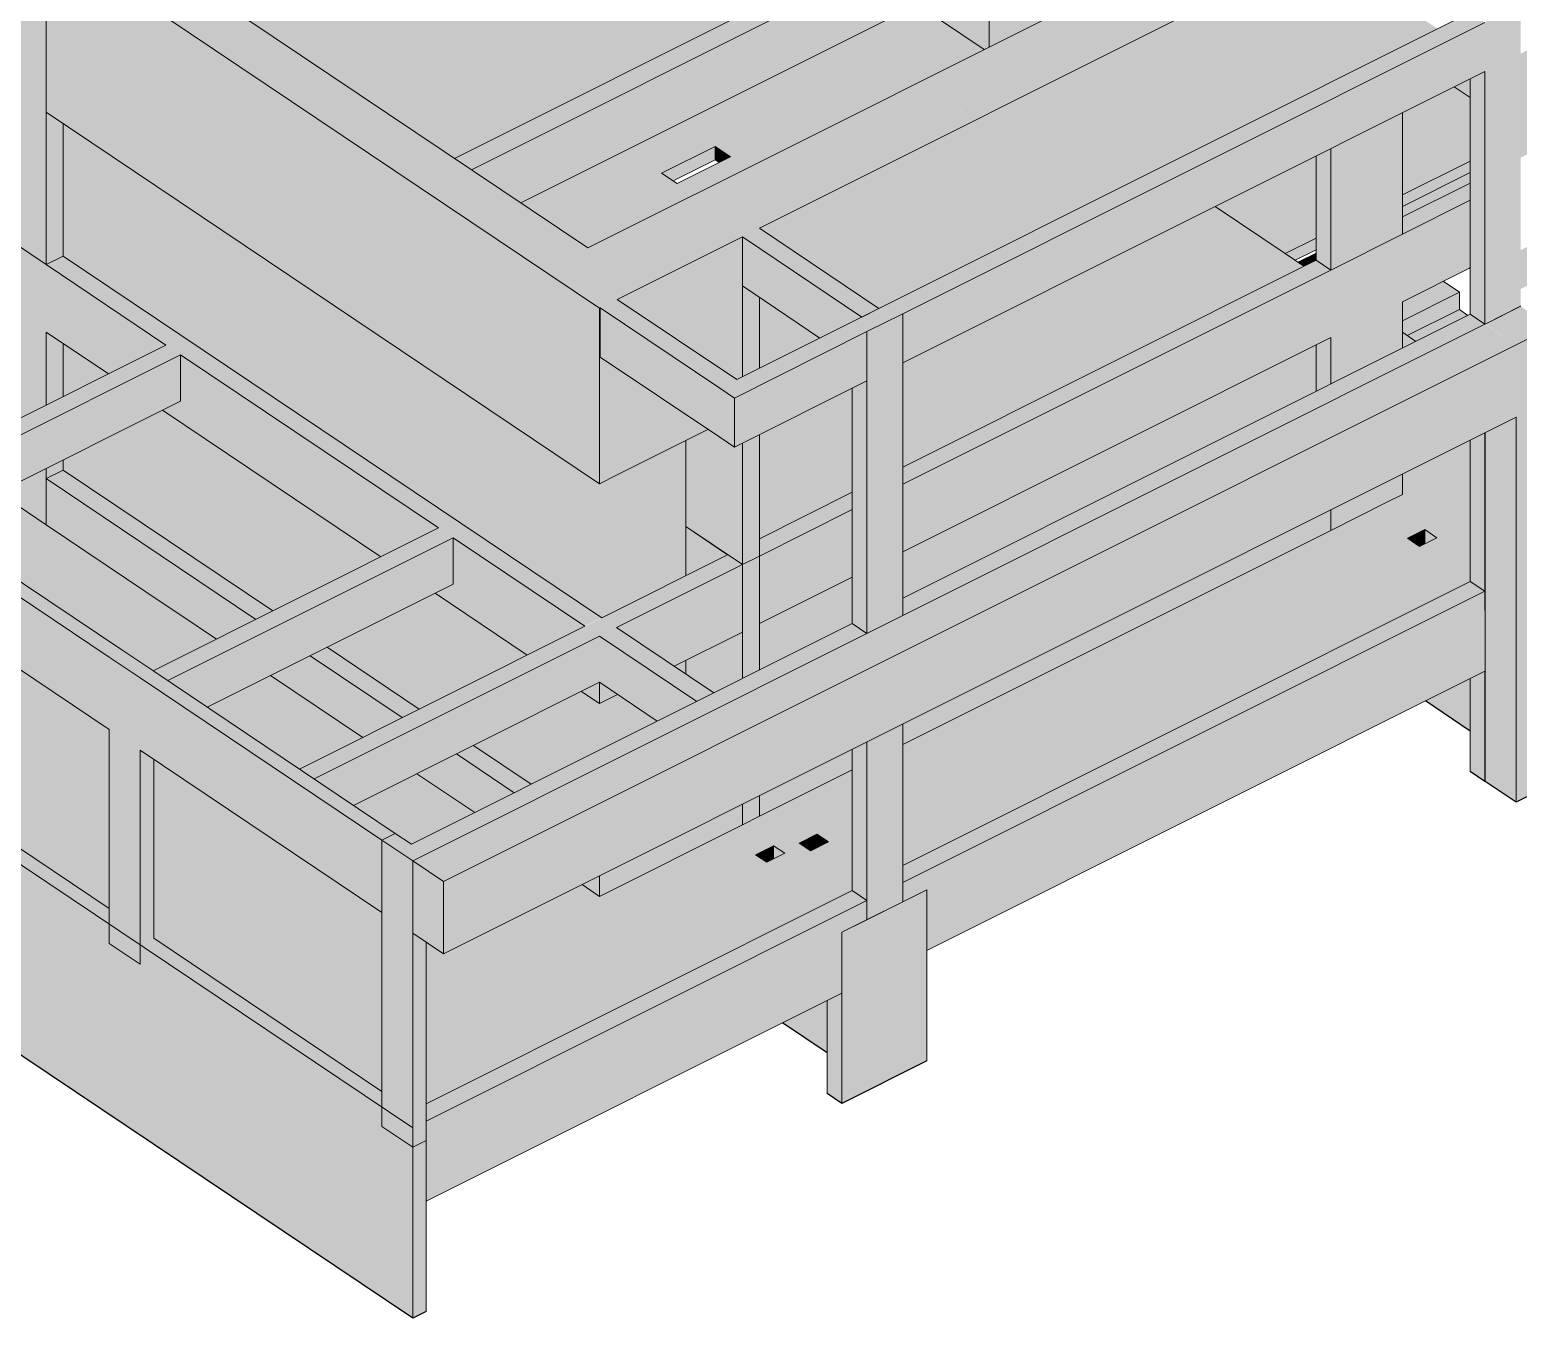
# Model space of a CAD drawing. Header units: centimetres. Extents: x -1706 to 33186, y -3196 to 88081.
# Drawn here: x -1056 to 202, y 70013 to 71102 of the extents above; entities that cross this region are included whole.
import ezdxf

# ---------------------------------------------------------------- set-up
doc = ezdxf.new("R2010")
doc.units = ezdxf.units.CM
for name, color, linetype, lineweight in [('A-FLOR', 7, 'Continuous', 9), ('S-BEAM', 7, 'Continuous', 9), ('S-COLS', 7, 'Continuous', 9), ('S-STRS', 7, 'Continuous', 9)]:
    doc.layers.add(name, color=color, linetype=linetype, lineweight=lineweight)

msp = doc.modelspace()

# ---------------------------------------------------------------- hatches: boundary and pattern name
at = {"layer": 'A-FLOR', "true_color": 0xbfbfbf}
h = msp.add_hatch(color=9, dxfattribs=at)
h.paths.add_polyline_path([(-592.78, 70923.09), (-257.76, 71090.79), (-306.24, 71123.33), (-641.25, 70955.63), (-594.35, 70924.14)], flags=0)
h.paths.add_polyline_path([(-509.09, 70972), (-522.21, 70980.81), (-477.08, 71003.4), (-463.95, 70994.59), (-489.5, 70981.8)], flags=0)
h.paths.add_polyline_path([(-697.35, 70993.29), (-362.33, 71160.99), (-542.93, 71282.24), (-877.95, 71114.54), (-719.96, 71008.47)], flags=0)
h.paths.add_polyline_path([(-932.09, 71150.88), (-597.07, 71318.58), (-599.2, 71320.01), (-934.22, 71152.31)], flags=0)
h = msp.add_hatch(color=9, dxfattribs=at)
h.paths.add_polyline_path([(-893.28, 70639.4), (-801.98, 70685.1), (-903.28, 70753.11), (-994.58, 70707.41), (-894.65, 70640.32)], flags=0)
h.paths.add_polyline_path([(-738.93, 70716.66), (-643.45, 70764.46), (-744.75, 70832.47), (-840.23, 70784.67), (-747.35, 70722.32)], flags=0)
h.paths.add_polyline_path([(-76.56, 71171.89), (32.12, 71226.29), (-24.54, 71264.33), (-76.56, 71238.3), (-76.56, 71175.27)], flags=0)
h = msp.add_hatch(color=9, dxfattribs=at)
h.paths.add_polyline_path([(4.78, 70912.78), (30.85, 70925.83), (30.85, 70995.25), (-54.46, 70952.54), (-3.46, 70918.3)], flags=0)
h.paths.add_polyline_path([(103.82, 70962.35), (161.09, 70991.02), (161.09, 71044.66), (147.62, 71053.7), (103.82, 71031.77), (103.82, 70968.39)], flags=0)
h.paths.add_polyline_path([(203.79, 71012.39), (206.86, 71013.93), (203.79, 71015.99)], flags=0)
h = msp.add_hatch(color=9, dxfattribs=at)
h.paths.add_polyline_path([(-1007, 70715.74), (-915.7, 70761.45), (-944, 70780.45), (-1027.96, 70738.42), (-1027.96, 70729.81), (-1007.62, 70716.16)], flags=0)
h.paths.add_polyline_path([(-1027.96, 70792.09), (-989.8, 70811.19), (-1027.96, 70836.81), (-1027.96, 70823.48)], flags=0)
h.paths.add_polyline_path([(-852.65, 70793.01), (-757.17, 70840.8), (-1027.96, 71022.6), (-1027.96, 70910.7), (-856.28, 70795.45)], flags=0)
h.paths.add_polyline_path([(-1146.25, 70802.71), (-1146.25, 70916.23), (-1174.32, 70935.07), (-1271.18, 70886.58), (-1169.94, 70818.62)], flags=0)
h.paths.add_polyline_path([(-1316.97, 70917.32), (-1220.11, 70965.81), (-1257.14, 70990.67), (-1354, 70942.18), (-1322.54, 70921.06)], flags=0)
h.paths.add_polyline_path([(-1146.25, 70990.12), (-1146.25, 71046.18), (-1194.09, 71022.23), (-1146.33, 70990.17)], flags=0)
for points in [[(-512.48, 70974.28), (-477.08, 70992), (-477.08, 71003.4), (-522.21, 70980.81), (-513.3, 70974.83)], [(-473.69, 70989.72), (-463.95, 70994.59), (-477.08, 71003.4), (-477.08, 70992), (-475.23, 70990.75)], [(117.87, 70665.64), (122.9, 70668.15), (122.9, 70679.56), (108.14, 70672.17), (116.07, 70666.85)], [(-433.35, 70398.39), (-427.62, 70401.26), (-427.62, 70412.29), (-442.75, 70404.71), (-436.71, 70400.65)], [(-396.23, 70408.07), (-391.02, 70410.68), (-391.02, 70422.09), (-405.96, 70414.6)], [(-391.01, 70410.67), (-381.28, 70415.55), (-391.02, 70422.09), (-391.02, 70410.68)]]:
    msp.add_hatch(color=9, dxfattribs=at).paths.add_polyline_path(points, flags=0)
h = msp.add_hatch(color=9, dxfattribs=at)
h.paths.add_polyline_path([(13.12, 70907.18), (30.85, 70916.05), (30.85, 70925.83), (4.78, 70912.78), (13.01, 70907.25)], flags=0)
h.paths.add_polyline_path([(103.82, 70952.58), (161.09, 70981.25), (161.09, 70991.02), (103.82, 70962.35)], flags=0)
h.paths.add_polyline_path([(203.79, 71002.62), (206.86, 71004.15), (206.86, 71013.93), (203.79, 71012.39)], flags=0)
h = msp.add_hatch(color=9, dxfattribs=at)
h.paths.add_polyline_path([(103.82, 70717.3), (161.09, 70745.97), (161.09, 70755.2), (103.82, 70726.54)], flags=0)
h.paths.add_polyline_path([(-1.66, 70780.04), (30.85, 70796.31), (30.85, 70835.66), (-35.24, 70802.58), (-16.52, 70790.01)], flags=0)
h.paths.add_polyline_path([(-96.32, 70843.59), (6.25, 70894.93), (-68.84, 70945.35), (-171.41, 70894), (-105.64, 70849.85)], flags=0)
h = msp.add_hatch(color=9, dxfattribs=at)
h.paths.add_polyline_path([(-1181.83, 70494.96), (-1058.14, 70557.02), (-1181.83, 70640.05), (-1181.83, 70496.83)], flags=0)
h.paths.add_polyline_path([(-1219.32, 70513.94), (-1219.32, 70665.23), (-1412.14, 70794.68), (-1412.14, 70643.39), (-1249.37, 70534.11)], flags=0)
h.paths.add_polyline_path([(-994.52, 70588.72), (-941.04, 70615.5), (-1083.06, 70710.84), (-1136.54, 70684.07), (-994.88, 70588.96)], flags=0)
h.paths.add_polyline_path([(-1449.64, 70668.56), (-1449.64, 70819.85), (-1513.18, 70862.51), (-1642.27, 70797.89), (-1469.77, 70682.08)], flags=0)
h.paths.add_polyline_path([(-1182.34, 70714.81), (-1128.85, 70741.58), (-1311.68, 70864.32), (-1326.06, 70857.12), (-1327.75, 70858.26), (-1366.86, 70838.69), (-1188.69, 70719.08)], flags=0)
h.paths.add_polyline_path([(-1412.65, 70869.43), (-1359.16, 70896.2), (-1396.19, 70921.06), (-1449.64, 70894.26), (-1417.89, 70872.95)], flags=0)
h = msp.add_hatch(color=9, dxfattribs=at)
h.paths.add_polyline_path([(-545.1, 70508.01), (-525.85, 70517.65), (-559.42, 70540.19), (-574.72, 70532.53), (-590.02, 70542.8), (-593.97, 70540.82), (-565.56, 70521.75)], flags=0)
h.paths.add_polyline_path([(-501.71, 70557.4), (-501.71, 70569.08), (-511.67, 70564.09)], flags=0)
h.paths.add_polyline_path([(-439.62, 70560.81), (-361.09, 70600.16), (-361.09, 70639.46), (-439.62, 70600.12), (-439.62, 70591.78)], flags=0)
h.paths.add_polyline_path([(-639.76, 70571.56), (-635.81, 70573.54), (-713.69, 70625.83), (-717.64, 70623.85), (-649.08, 70577.82)], flags=0)
h.paths.add_polyline_path([(-572.76, 70605.1), (-501.71, 70640.67), (-501.71, 70754.86), (-575.03, 70718.52), (-631.03, 70756.12), (-726.51, 70708.33), (-586.54, 70614.36)], flags=0)
h.paths.add_polyline_path([(-318.4, 70621.49), (-16.04, 70772.84), (-49.62, 70795.38), (-318.4, 70660.84), (-318.4, 70657.2)], flags=0)
h.paths.add_polyline_path([(-763.44, 70654.59), (-759.48, 70656.57), (-789.56, 70676.77), (-793.52, 70674.79), (-776.53, 70663.38)], flags=0)
h.paths.add_polyline_path([(-439.62, 70671.75), (-361.09, 70711.06), (-361.09, 70799.05), (-439.62, 70759.75), (-439.62, 70682.08)], flags=0)
h.paths.add_polyline_path([(-318.4, 70732.43), (-110.7, 70836.39), (-185.79, 70886.8), (-318.4, 70820.42), (-318.4, 70750.41)], flags=0)
h = msp.add_hatch(color=9, dxfattribs=at)
h.paths.add_polyline_path([(229.78, 70670.18), (293.51, 70702.08), (229.78, 70744.87), (229.78, 70682.08)], flags=0)
h.paths.add_polyline_path([(161.09, 70670.77), (161.09, 70731.42), (109.34, 70705.52), (148.97, 70678.91)], flags=0)
h = msp.add_hatch(color=9, dxfattribs=at)
h.paths.add_polyline_path([(-361.09, 70384.48), (-361.09, 70476.5), (-439.62, 70437.2), (-405.96, 70414.6), (-391.02, 70422.09), (-381.27, 70415.54), (-396.22, 70408.06), (-377.91, 70395.77)], flags=0)
h.paths.add_polyline_path([(-318.4, 70395.78), (161.09, 70635.8), (161.09, 70653.92), (133.1, 70672.71), (118.35, 70665.32), (108.14, 70672.17), (122.9, 70679.56), (89.44, 70702.02), (-318.4, 70497.87), (-318.4, 70425.79)], flags=0)
h = msp.add_hatch(color=9, dxfattribs=at)
h.paths.add_polyline_path([(-632.45, 70464.29), (-559.48, 70500.81), (-608.35, 70533.62), (-681.32, 70497.1), (-636.05, 70466.71)], flags=0)
h.paths.add_polyline_path([(-727.11, 70527.84), (-654.14, 70564.37), (-732.03, 70616.65), (-804.99, 70580.13), (-736.82, 70534.36)], flags=0)
h.paths.add_polyline_path([(-850.78, 70610.87), (-777.82, 70647.39), (-807.9, 70667.59), (-880.87, 70631.06), (-855.98, 70614.36)], flags=0)
h = msp.add_hatch(color=9, dxfattribs=at)
h.paths.add_polyline_path([(-721.2, 70194.16), (-366.89, 70371.51), (-418.21, 70405.97), (-433.35, 70398.39), (-442.75, 70404.71), (-427.62, 70412.29), (-454, 70430), (-574.72, 70369.57), (-589.5, 70379.49), (-706.48, 70320.93), (-721.2, 70330.81), (-721.2, 70300.34)], flags=0)
h.paths.add_polyline_path([(-758.7, 70204.7), (-758.7, 70355.99), (-951.52, 70485.43), (-951.52, 70334.15), (-867.57, 70277.79)], flags=0)
h.paths.add_polyline_path([(-989.01, 70359.32), (-989.01, 70510.61), (-1045.61, 70548.6), (-1174.7, 70483.98), (-1004.17, 70369.49)], flags=0)
h.paths.add_polyline_path([(-733.69, 70413.61), (-680.2, 70440.38), (-729.07, 70473.19), (-782.56, 70446.42), (-736.82, 70415.72)], flags=0)
h.paths.add_polyline_path([(-828.35, 70477.16), (-774.87, 70503.94), (-852.75, 70556.22), (-906.23, 70529.45), (-834.71, 70481.43)], flags=0)
h.paths.add_polyline_path([(-1143.79, 70482.41), (-1156.44, 70491.21), (-1145.54, 70496.66), (-1132.63, 70488)], flags=0)
h.paths.add_polyline_path([(-952.02, 70560.19), (-898.54, 70586.96), (-928.62, 70607.16), (-982.1, 70580.39), (-953.38, 70561.1)], flags=0)
at = {"layer": 'S-BEAM', "true_color": 0xbfbfbf}
for points in [[(-608.05, 70905.84), (-584.59, 70917.59), (-1358.35, 71437.05), (-1381.81, 71425.31), (-625.54, 70917.59)], [(-682.97, 70983.64), (-24.54, 71313.22), (-38.92, 71322.88), (-697.35, 70993.29)], [(-641.25, 70955.63), (-24.54, 71264.33), (-24.54, 71313.22), (-682.97, 70983.64), (-660.26, 70968.39)], [(-452.04, 70942.58), (193.96, 71265.94), (158.67, 71289.63), (-487.33, 70966.27)], [(-574.72, 70866.61), (-560.34, 70873.81), (-1027.96, 71187.75), (-1042.34, 71180.55), (-584.16, 70872.95)], [(-574.72, 70718.32), (-574.72, 70866.61), (-1042.34, 71180.55), (-1042.34, 71032.25), (-628.54, 70754.45)], [(-439.62, 70934.24), (43.27, 71175.96), (30.85, 71184.29), (-452.04, 70942.58)], [(-318.4, 70861.98), (173.51, 71108.21), (161.09, 71116.55), (-330.82, 70870.32)], [(-318.4, 70820.42), (173.51, 71066.66), (173.51, 71108.21), (-318.4, 70861.98), (-318.4, 70846.62)], [(-584.59, 70917.59), (-249.57, 71085.29), (-257.76, 71090.79), (-592.78, 70923.09)], [(103.82, 70929.22), (161.09, 70957.89), (161.09, 70972.44), (103.82, 70943.77), (103.82, 70938.52)], [(-572.76, 70882.15), (-466.42, 70935.38), (-501.71, 70959.07), (-608.05, 70905.84), (-574.72, 70883.47)], [(103.82, 70872.18), (161.09, 70900.85), (161.09, 70957.89), (103.82, 70929.22), (103.82, 70872.95)], [(-560.34, 70873.81), (-454, 70927.04), (-466.42, 70935.38), (-572.76, 70882.15), (-560.76, 70874.09)], [(-352.98, 70859.22), (-338.6, 70866.42), (-439.62, 70934.24), (-454, 70927.04), (-373.43, 70872.95)], [(-388.44, 70841.47), (-352.98, 70859.22), (-454, 70927.04), (-454, 70885.49), (-396.41, 70846.83)], [(-587.14, 70597.91), (-572.76, 70605.1), (-1027.96, 70910.7), (-1042.34, 70903.5), (-590.43, 70600.12)], [(-574.72, 70718.32), (-560.34, 70725.51), (-560.34, 70816.06), (-574.16, 70825.34), (-574.16, 70866.89), (-574.72, 70866.61), (-574.72, 70719.11)], [(-473.15, 70799.07), (-458.76, 70806.27), (-559.78, 70874.09), (-574.16, 70866.89), (-477.06, 70801.7)], [(-473.15, 70757.52), (-473.15, 70799.07), (-574.16, 70866.61), (-574.16, 70825.34), (-483.08, 70764.19)], [(-460.73, 70790.74), (-348.68, 70846.83), (-361.09, 70855.16), (-473.15, 70799.07), (-460.89, 70790.85)], [(-318.4, 70606.94), (173.51, 70853.17), (161.09, 70861.51), (-318.4, 70621.49)], [(-460.73, 70749.18), (-348.68, 70805.27), (-348.68, 70846.83), (-460.73, 70790.74), (-460.73, 70775.38)], [(-1169.92, 70706.48), (-928.71, 70827.22), (-941.12, 70835.55), (-1182.34, 70714.81), (-1169.94, 70706.49)], [(-1136.54, 70684.07), (-928.71, 70788.11), (-928.71, 70827.22), (-1169.92, 70706.48), (-1141.85, 70687.63)], [(-460.73, 70749.18), (-460.89, 70790.85), (-473.15, 70799.07), (-473.15, 70757.52)], [(-989.01, 70571.72), (-977.66, 70577.4), (-1181.83, 70714.47), (-1193.18, 70708.79), (-989.14, 70571.81)], [(-989.01, 70510.61), (-989.14, 70571.81), (-1193.18, 70708.79), (-1193.18, 70647.68), (-1037.82, 70543.37)], [(-939.61, 70551.86), (-698.39, 70672.6), (-710.81, 70680.93), (-952.02, 70560.19), (-943.05, 70554.17)], [(-906.23, 70529.45), (-698.39, 70633.49), (-698.39, 70672.6), (-939.61, 70551.86), (-928.62, 70544.48)], [(-574.72, 70589.57), (-454, 70650), (-466.42, 70658.33), (-586.86, 70597.72), (-578.02, 70591.78)], [(-318.4, 70381.23), (173.51, 70627.46), (161.09, 70635.8), (-318.4, 70395.77)], [(-297.99, 70323.82), (173.57, 70559.86), (173.51, 70627.46), (-318.4, 70381.23), (-318.4, 70364.93), (-297.99, 70375.15), (-297.99, 70339.16)], [(-721.27, 70405.27), (-348.68, 70591.78), (-361.09, 70600.12), (-733.69, 70413.61)], [(-815.93, 70468.83), (-574.72, 70589.57), (-587.14, 70597.91), (-828.14, 70477.02)], [(-782.56, 70446.42), (-574.72, 70550.46), (-574.72, 70589.57), (-815.93, 70468.83)], [(-492.48, 70534.35), (-478.09, 70541.55), (-560.34, 70596.77), (-574.72, 70589.57), (-498.08, 70538.12)], [(-525.85, 70517.65), (-492.48, 70534.35), (-574.72, 70589.57), (-574.72, 70550.46), (-537.4, 70525.4)], [(-758.7, 70417.1), (-747.35, 70422.78), (-951.52, 70559.85), (-962.87, 70554.17), (-763.5, 70420.32)], [(-758.7, 70355.99), (-758.7, 70417.1), (-962.87, 70554.17), (-962.87, 70493.06), (-791.35, 70377.9)], [(-574.72, 70532.53), (-574.72, 70550.46), (-587.14, 70544.24), (-587.14, 70540.87)], [(-574.72, 70369.57), (-454, 70430), (-454, 70447.31), (-574.72, 70386.88), (-574.72, 70373.7)], [(-574.72, 70369.57), (-574.72, 70386.88), (-587.14, 70380.67), (-587.14, 70377.9), (-580.87, 70373.7)], [(-721.2, 70179.6), (-348.68, 70366.08), (-361.09, 70374.41), (-721.2, 70194.16), (-721.2, 70187.15)], [(-721.27, 70111.94), (-369.89, 70287.83), (-369.89, 70339.16), (-348.68, 70349.78), (-348.68, 70366.08), (-721.2, 70179.6), (-721.27, 70157.55)]]:
    msp.add_hatch(color=9, dxfattribs=at).paths.add_polyline_path(points, flags=0)
h = msp.add_hatch(color=9, dxfattribs=at)
h.paths.add_polyline_path([(103.82, 71087.88), (133.63, 71102.81), (103.82, 71122.82), (103.82, 71108.21)], flags=0)
h.paths.add_polyline_path([(183.48, 71127.75), (422.86, 71247.58), (422.86, 71365.97), (103.82, 71206.27), (103.82, 71181.23), (177.59, 71131.7)], flags=0)
h = msp.add_hatch(color=9, dxfattribs=at)
h.paths.add_polyline_path([(-439.62, 70815.86), (-388.44, 70841.47), (-439.62, 70875.83), (-439.62, 70817.67)], flags=0)
h.paths.add_polyline_path([(-338.6, 70866.42), (43.27, 71057.57), (43.27, 71175.96), (-439.62, 70934.24), (-344.4, 70870.32)], flags=0)
h = msp.add_hatch(color=9, dxfattribs=at)
h.paths.add_polyline_path([(103.82, 70832.84), (115.3, 70838.58), (103.82, 70846.28), (103.82, 70835.73)], flags=0)
h.paths.add_polyline_path([(6.25, 70894.93), (20.63, 70902.13), (-54.46, 70952.54), (-68.84, 70945.35), (0.32, 70898.91)], flags=0)
h = msp.add_hatch(color=9, dxfattribs=at)
h.paths.add_polyline_path([(-560.34, 70725.51), (-483.08, 70764.19), (-560.34, 70816.06), (-560.34, 70740.17)], flags=0)
h.paths.add_polyline_path([(-458.76, 70806.27), (-454, 70808.66), (-454, 70927.04), (-559.78, 70874.09), (-460.73, 70807.59)], flags=0)
h = msp.add_hatch(color=9, dxfattribs=at)
h.paths.add_polyline_path([(-587.14, 70540.87), (-587.14, 70544.24), (-590.02, 70542.8)], flags=0)
h.paths.add_polyline_path([(-635.81, 70573.54), (-587.14, 70597.91), (-698.39, 70672.6), (-698.39, 70633.49), (-713.69, 70625.83), (-659.68, 70589.57)], flags=0)
h.paths.add_polyline_path([(-759.48, 70656.57), (-710.81, 70680.93), (-928.71, 70827.22), (-928.71, 70788.11), (-944, 70780.45), (-783.35, 70672.6)], flags=0)
h.paths.add_polyline_path([(-989.8, 70811.19), (-941.12, 70835.55), (-1042.34, 70903.5), (-1042.34, 70846.47), (-1013.67, 70827.22)], flags=0)
h = msp.add_hatch(color=9, dxfattribs=at)
h.paths.add_polyline_path([(-439.62, 70657.2), (-361.09, 70696.5), (-361.09, 70711.06), (-439.62, 70671.75)], flags=0)
h.paths.add_polyline_path([(-318.4, 70717.87), (43.27, 70898.91), (30.85, 70907.25), (-318.4, 70732.43)], flags=0)
h = msp.add_hatch(color=9, dxfattribs=at)
h.paths.add_polyline_path([(-439.62, 70600.16), (-361.09, 70639.46), (-361.09, 70696.5), (-439.62, 70657.2), (-439.62, 70606.94)], flags=0)
h.paths.add_polyline_path([(-318.4, 70660.84), (43.27, 70841.88), (43.27, 70898.91), (-318.4, 70717.87), (-318.4, 70678.91)], flags=0)
h = msp.add_hatch(color=9, dxfattribs=at)
h.paths.add_polyline_path([(109.34, 70705.52), (161.09, 70731.42), (161.09, 70745.97), (103.82, 70717.3), (103.82, 70709.22), (106.66, 70707.32)], flags=0)
h.paths.add_polyline_path([(229.78, 70765.8), (428.38, 70865.21), (415.96, 70873.55), (229.78, 70780.35), (229.78, 70774.62)], flags=0)
at = {"layer": 'S-BEAM', "true_color": 0x0080ff}
for points in [[(-706.48, 70382.04), (199.88, 70835.73), (173.51, 70853.17), (-732.56, 70399.55), (-721.2, 70391.93)], [(-706.48, 70320.93), (199.88, 70774.62), (199.88, 70835.73), (-706.48, 70382.04)], [(-706.48, 70320.93), (-706.48, 70382.04), (-732.56, 70399.55), (-732.56, 70338.44), (-721.27, 70330.86)]]:
    msp.add_hatch(color=150, dxfattribs=at).paths.add_polyline_path(points, flags=0)
at = {"layer": 'S-BEAM', "true_color": 0xbfbfbf}
h = msp.add_hatch(color=9, dxfattribs=at)
h.paths.add_polyline_path([(-994.58, 70707.41), (-903.28, 70753.11), (-915.7, 70761.45), (-1007, 70715.74)], flags=0)
h.paths.add_polyline_path([(-840.23, 70784.67), (-744.75, 70832.47), (-757.17, 70840.8), (-852.65, 70793.01), (-845.1, 70787.94)], flags=0)
h = msp.add_hatch(color=9, dxfattribs=at)
h.paths.add_polyline_path([(-16.04, 70772.84), (-1.66, 70780.04), (-35.24, 70802.58), (-49.62, 70795.38), (-41.62, 70790.01)], flags=0)
h.paths.add_polyline_path([(-110.7, 70836.39), (-96.32, 70843.59), (-105.64, 70849.85), (-120.02, 70842.65)], flags=0)
h = msp.add_hatch(color=9, dxfattribs=at)
h.paths.add_polyline_path([(-793.52, 70674.79), (-789.56, 70676.77), (-801.98, 70685.1), (-805.94, 70683.12), (-802.67, 70680.93)], flags=0)
h.paths.add_polyline_path([(-726.51, 70708.33), (-631.03, 70756.12), (-643.45, 70764.46), (-738.93, 70716.66), (-736.82, 70715.25)], flags=0)
h = msp.add_hatch(color=9, dxfattribs=at)
h.paths.add_polyline_path([(-646.83, 70457.09), (-632.45, 70464.29), (-681.32, 70497.1), (-695.7, 70489.9), (-651.2, 70460.02)], flags=0)
h.paths.add_polyline_path([(-741.49, 70520.64), (-727.11, 70527.84), (-804.99, 70580.13), (-819.37, 70572.93)], flags=0)
h.paths.add_polyline_path([(-865.17, 70603.67), (-850.78, 70610.87), (-1027.96, 70729.81), (-1042.34, 70722.62), (-953.38, 70662.89)], flags=0)
h = msp.add_hatch(color=9, dxfattribs=at)
h.paths.add_polyline_path([(-587.14, 70377.9), (-587.14, 70380.67), (-589.5, 70379.49)], flags=0)
h.paths.add_polyline_path([(-680.2, 70440.38), (-646.83, 70457.09), (-695.7, 70489.9), (-729.07, 70473.19), (-686.34, 70444.51)], flags=0)
h.paths.add_polyline_path([(-774.87, 70503.94), (-741.49, 70520.64), (-819.37, 70572.93), (-852.75, 70556.22), (-834.71, 70544.11)], flags=0)
h.paths.add_polyline_path([(-898.54, 70586.96), (-865.17, 70603.67), (-1042.34, 70722.62), (-1042.34, 70683.5), (-914.24, 70597.5)], flags=0)
h = msp.add_hatch(color=9, dxfattribs=at)
h.paths.add_polyline_path([(-439.62, 70437.2), (-361.09, 70476.5), (-361.09, 70493.82), (-439.62, 70454.51), (-439.62, 70440.34)], flags=0)
h.paths.add_polyline_path([(-318.4, 70497.87), (43.27, 70678.91), (43.27, 70696.23), (-318.4, 70515.19), (-318.4, 70497.93)], flags=0)
h = msp.add_hatch(color=9, dxfattribs=at)
h.paths.add_polyline_path([(-1174.7, 70483.98), (-1045.61, 70548.6), (-1058.02, 70556.94), (-1181.83, 70494.96), (-1181.83, 70488.77), (-1175.36, 70484.43)], flags=0)
h.paths.add_polyline_path([(-982.1, 70580.39), (-928.62, 70607.16), (-941.04, 70615.5), (-994.52, 70588.72), (-984.79, 70582.19)], flags=0)
h.paths.add_polyline_path([(-880.87, 70631.06), (-807.9, 70667.59), (-820.32, 70675.92), (-893.28, 70639.4), (-883.55, 70632.86)], flags=0)
h = msp.add_hatch(color=9, dxfattribs=at)
h.paths.add_polyline_path([(-574.72, 70532.53), (-559.42, 70540.19), (-574.72, 70550.46)], flags=0)
h.paths.add_polyline_path([(-511.67, 70564.09), (-454, 70592.96), (-454, 70650), (-560.34, 70596.77), (-520.04, 70569.71)], flags=0)
h = msp.add_hatch(color=9, dxfattribs=at)
h.paths.add_polyline_path([(-559.48, 70500.81), (-545.1, 70508.01), (-593.97, 70540.82), (-608.35, 70533.62), (-572.76, 70509.73)], flags=0)
h.paths.add_polyline_path([(-654.14, 70564.37), (-639.76, 70571.56), (-649.08, 70577.82), (-663.46, 70570.62)], flags=0)
at = {"layer": 'S-COLS', "true_color": 0xc0c0c0}
h = msp.add_hatch(color=9, dxfattribs=at)
h.paths.add_polyline_path([(-249.57, 71085.29), (-245.35, 71087.4), (-245.35, 71153.81), (-306.24, 71123.33), (-257.76, 71090.79)], flags=0)
h.paths.add_polyline_path([(-362.33, 71160.99), (-245.35, 71219.55), (-245.35, 71302.45), (-355.2, 71376.21), (-364.29, 71371.66), (-364.29, 71162.31)], flags=0)
h = msp.add_hatch(color=9, dxfattribs=at)
h.paths.add_polyline_path([(-245.35, 71087.4), (-76.56, 71171.89), (-76.56, 71238.3), (-245.35, 71153.81), (-245.35, 71114.85)], flags=0)
h.paths.add_polyline_path([(-245.35, 71219.55), (-80.64, 71301.99), (-151.38, 71349.49), (-245.35, 71302.45), (-245.35, 71254.7)], flags=0)
for points in [[(-1042.34, 70903.5), (-1042.34, 71180.55), (-1146.25, 71250.31), (-1146.25, 70973.27), (-1061.66, 70916.48)], [(-1042.34, 70903.5), (-1027.96, 70910.7), (-1027.96, 71022.6), (-1042.34, 71032.25), (-1042.34, 70910.7)], [(43.27, 70898.91), (43.27, 71001.46), (30.85, 70995.25), (30.85, 70907.25), (37.18, 70903)], [(-454, 70927.04), (-439.62, 70934.24), (-487.33, 70966.27), (-501.71, 70959.07), (-454.08, 70927.1)], [(-120.02, 70842.65), (-105.64, 70849.85), (-171.41, 70894), (-185.79, 70886.8), (-130.75, 70849.85)], [(-348.68, 70846.83), (-318.4, 70861.98), (-330.82, 70870.32), (-361.09, 70855.16), (-352.98, 70849.71)], [(30.85, 70796.31), (43.27, 70802.53), (43.27, 70841.88), (30.85, 70835.66), (30.85, 70811.98)], [(-454, 70650), (-454, 70752.55), (-460.73, 70749.18), (-483.08, 70764.19), (-501.71, 70754.86), (-501.71, 70682.03), (-466.42, 70658.33)], [(-962.87, 70554.17), (-951.52, 70559.85), (-977.66, 70577.4), (-989.01, 70571.72), (-963.38, 70554.51)], [(-962.87, 70328.46), (-962.87, 70554.17), (-989.01, 70571.72), (-989.01, 70346.01), (-965.22, 70330.05)], [(173.57, 70466.61), (173.51, 70559.83), (161.15, 70553.65), (161.15, 70474.95)], [(-962.87, 70328.46), (-951.52, 70334.15), (-951.52, 70485.43), (-962.87, 70493.06), (-962.87, 70341.77)], [(-732.62, 70013), (-732.62, 70173.89), (-1124.72, 70437.12), (-1124.72, 70276.24), (-733.69, 70013.72)], [(-366.89, 70371.51), (-361.09, 70374.41), (-361.09, 70384.48), (-439.62, 70437.2), (-454, 70430), (-369.89, 70373.53)], [(-732.56, 70399.55), (-721.27, 70405.27), (-747.35, 70422.78), (-758.7, 70417.1), (-733.69, 70400.31)], [(-732.56, 70157.55), (-732.56, 70399.55), (-758.7, 70417.1), (-758.7, 70191.39), (-732.62, 70173.89), (-732.62, 70157.59)], [(-369.89, 70194.57), (-297.99, 70230.57), (-297.99, 70375.15), (-369.89, 70339.16), (-369.89, 70217.59)], [(-732.56, 70157.55), (-721.2, 70163.23), (-721.27, 70330.86), (-732.56, 70338.44), (-732.56, 70160.2)], [(-369.89, 70194.57), (-369.89, 70287.83), (-382.31, 70281.61), (-382.31, 70202.91)], [(-732.62, 70013), (-721.27, 70018.69), (-721.27, 70163.2), (-732.62, 70157.55), (-732.62, 70111.94)]]:
    msp.add_hatch(color=9, dxfattribs=at).paths.add_polyline_path(points, flags=0)
h = msp.add_hatch(color=9, dxfattribs=at)
h.paths.add_polyline_path([(43.27, 70898.91), (103.82, 70929.22), (103.82, 71031.77), (43.27, 71001.46), (43.27, 70903)], flags=0)
h.paths.add_polyline_path([(43.27, 71057.57), (103.82, 71087.88), (103.82, 71122.82), (68.08, 71146.82), (68.08, 71188.37), (43.27, 71175.96), (43.27, 71057.97)], flags=0)
h.paths.add_polyline_path([(103.82, 71181.23), (103.82, 71206.27), (82.46, 71195.57), (99.26, 71184.29)], flags=0)
h = msp.add_hatch(color=9, dxfattribs=at)
h.paths.add_polyline_path([(173.51, 70611.17), (173.74, 70611.28), (173.51, 70614.31)], flags=0)
h.paths.add_polyline_path([(173.51, 70853.17), (203.79, 70868.42), (203.79, 71123.37), (173.51, 71108.21), (173.51, 70853.21)], flags=0)
h = msp.add_hatch(color=9, dxfattribs=at)
h.paths.add_polyline_path([(222.71, 71003.29), (235.61, 71009.75), (235.61, 71097.74), (203.79, 71081.81), (203.87, 71015.94), (215.2, 71008.33)], flags=0)
h.paths.add_polyline_path([(161.09, 71044.66), (161.09, 71060.44), (147.62, 71053.7)], flags=0)
h = msp.add_hatch(color=9, dxfattribs=at)
h.paths.add_polyline_path([(173.51, 70627.46), (173.51, 70761.42), (161.09, 70755.2), (161.09, 70635.8), (161.54, 70635.5)], flags=0)
h.paths.add_polyline_path([(173.51, 70853.17), (173.51, 71066.66), (161.09, 71060.44), (161.09, 70861.51), (167.69, 70857.08)], flags=0)
h = msp.add_hatch(color=9, dxfattribs=at)
h.paths.add_polyline_path([(203.79, 70882.88), (235.61, 70898.81), (235.61, 70931.65), (203.79, 70915.71), (203.79, 70887.98)], flags=0)
h.paths.add_polyline_path([(161.09, 70900.07), (161.09, 70900.85), (160.42, 70900.52)], flags=0)
h.paths.add_polyline_path([(103.82, 70943.77), (161.09, 70972.44), (161.09, 70981.25), (103.82, 70952.58), (103.82, 70946.36)], flags=0)
h.paths.add_polyline_path([(203.79, 70993.81), (222.71, 71003.29), (206.86, 71013.93), (206.86, 71004.15), (203.79, 71002.62), (203.79, 70994.63)], flags=0)
h = msp.add_hatch(color=9, dxfattribs=at)
h.paths.add_polyline_path([(-1042.34, 70683.5), (-1042.34, 70731.23), (-1083.06, 70710.84), (-1048.49, 70687.63)], flags=0)
h.paths.add_polyline_path([(-1128.85, 70741.58), (-1042.34, 70784.89), (-1042.34, 70903.5), (-1146.25, 70973.27), (-1146.25, 70753.27), (-1131.87, 70743.61)], flags=0)
h = msp.add_hatch(color=9, dxfattribs=at)
h.paths.add_polyline_path([(43.27, 70678.91), (103.82, 70709.22), (103.82, 70726.54), (43.27, 70696.23), (43.27, 70681.69)], flags=0)
h.paths.add_polyline_path([(43.27, 70802.53), (103.82, 70832.84), (103.82, 70929.22), (43.27, 70898.91), (43.27, 70808.54)], flags=0)
h = msp.add_hatch(color=9, dxfattribs=at)
h.paths.add_polyline_path([(-454, 70650), (-439.62, 70657.2), (-439.62, 70759.75), (-454, 70752.55), (-454, 70658.33)], flags=0)
h.paths.add_polyline_path([(-454, 70808.66), (-439.62, 70815.86), (-439.62, 70875.83), (-454, 70885.49), (-454, 70811.1)], flags=0)
h = msp.add_hatch(color=9, dxfattribs=at)
h.paths.add_polyline_path([(161.09, 70653.92), (161.09, 70670.77), (103.82, 70709.22), (89.44, 70702.02), (160.7, 70654.18)], flags=0)
h.paths.add_polyline_path([(509.97, 70810.44), (524.35, 70817.64), (437.24, 70876.12), (429.86, 70872.64), (423.15, 70877.15), (415.96, 70873.55), (506.66, 70812.66)], flags=0)
at = {"layer": 'S-COLS', "true_color": 0x0080ff}
for points in [[(199.88, 70835.73), (229.78, 70850.7), (203.63, 70868.25), (173.91, 70853.17), (199.88, 70835.74)], [(199.88, 70449.14), (229.78, 70464.11), (229.78, 70850.7), (199.88, 70835.73), (199.88, 70464.11)], [(199.88, 70449.14), (199.88, 70774.62), (173.74, 70761.53), (173.87, 70466.61)]]:
    msp.add_hatch(color=150, dxfattribs=at).paths.add_polyline_path(points, flags=0)
at = {"layer": 'S-COLS', "true_color": 0xc0c0c0}
h = msp.add_hatch(color=9, dxfattribs=at)
h.paths.add_polyline_path([(-348.68, 70349.78), (-318.4, 70364.93), (-318.4, 70515.19), (-348.68, 70500.03), (-348.68, 70357.97)], flags=0)
h.paths.add_polyline_path([(-348.68, 70591.78), (-318.4, 70606.94), (-318.4, 70861.98), (-348.68, 70846.83), (-348.68, 70593.57)], flags=0)
h = msp.add_hatch(color=9, dxfattribs=at)
h.paths.add_polyline_path([(-1042.34, 70722.62), (-1027.96, 70729.81), (-1027.96, 70738.42), (-1042.34, 70731.23), (-1042.34, 70729.81)], flags=0)
h.paths.add_polyline_path([(-1042.34, 70784.89), (-1027.96, 70792.09), (-1027.96, 70836.81), (-1042.34, 70846.47), (-1042.34, 70785.68)], flags=0)
h = msp.add_hatch(color=9, dxfattribs=at)
h.paths.add_polyline_path([(-348.68, 70366.08), (-348.68, 70500.03), (-361.09, 70493.82), (-361.09, 70374.41), (-352.98, 70368.97)], flags=0)
h.paths.add_polyline_path([(-348.68, 70591.78), (-348.68, 70805.27), (-361.09, 70799.05), (-361.09, 70600.12), (-350.28, 70592.86)], flags=0)
h = msp.add_hatch(color=9, dxfattribs=at)
h.paths.add_polyline_path([(173.57, 70466.61), (173.74, 70466.76), (173.57, 70489.62)], flags=0)
h.paths.add_polyline_path([(229.78, 70494.75), (550.29, 70655.18), (550.29, 70799.77), (229.78, 70639.33), (229.78, 70516.72)], flags=0)
h = msp.add_hatch(color=9, dxfattribs=at)
h.paths.add_polyline_path([(-663.46, 70570.62), (-649.08, 70577.82), (-717.64, 70623.85), (-732.03, 70616.65), (-674.19, 70577.82)], flags=0)
h.paths.add_polyline_path([(-777.82, 70647.39), (-763.44, 70654.59), (-805.94, 70683.12), (-820.32, 70675.92), (-787.73, 70654.05)], flags=0)
h = msp.add_hatch(color=9, dxfattribs=at)
h.paths.add_polyline_path([(-478.09, 70541.55), (-454, 70553.61), (-454, 70592.96), (-501.71, 70569.08), (-501.71, 70557.4), (-486.41, 70547.13)], flags=0)
h.paths.add_polyline_path([(-501.71, 70640.67), (-466.42, 70658.33), (-501.71, 70682.03), (-501.71, 70650)], flags=0)
h = msp.add_hatch(color=9, dxfattribs=at)
h.paths.add_polyline_path([(161.15, 70509.3), (161.15, 70553.65), (123.3, 70534.7), (133.1, 70528.12)], flags=0)
h.paths.add_polyline_path([(118.35, 70665.32), (132.87, 70672.86), (122.9, 70679.56), (122.9, 70668.15), (117.87, 70665.64)], flags=0)
h = msp.add_hatch(color=9, dxfattribs=at)
h.paths.add_polyline_path([(-454, 70430), (-439.62, 70437.2), (-439.62, 70454.51), (-454, 70447.31), (-454, 70434.12)], flags=0)
h.paths.add_polyline_path([(-454, 70553.61), (-439.62, 70560.81), (-439.62, 70657.2), (-454, 70650), (-454, 70591.78)], flags=0)
h = msp.add_hatch(color=9, dxfattribs=at)
h.paths.add_polyline_path([(-758.7, 70191.39), (-758.7, 70204.7), (-951.52, 70334.15), (-962.87, 70328.46), (-768.27, 70197.82)], flags=0)
h.paths.add_polyline_path([(-989.01, 70346.01), (-989.01, 70359.32), (-1113.37, 70442.81), (-1124.72, 70437.12), (-1023.98, 70369.49)], flags=0)
h = msp.add_hatch(color=9, dxfattribs=at)
h.paths.add_polyline_path([(-382.31, 70237.28), (-382.31, 70281.61), (-420.13, 70262.68)], flags=0)
h.paths.add_polyline_path([(-427.62, 70401.26), (-418.21, 70405.97), (-427.62, 70412.29), (-427.62, 70405.97)], flags=0)
at = {"layer": 'S-STRS', "true_color": 0xff8040}
for points in [[(20.63, 70902.13), (30.85, 70907.25), (30.85, 70913.2), (15.55, 70905.54), (19.34, 70903)], [(103.82, 70856.05), (152, 70880.17), (138.24, 70889.41), (103.82, 70872.18), (103.82, 70860.91)], [(108, 70843.48), (152, 70865.5), (152, 70880.17), (103.82, 70856.05), (103.82, 70846.28)], [(115.3, 70838.58), (159.3, 70860.61), (152, 70865.5), (108, 70843.48), (110.39, 70841.88)]]:
    msp.add_hatch(color=11, dxfattribs=at).paths.add_polyline_path(points, flags=0)

# ---------------------------------------------------------------- linework, layer by layer
at = {"layer": 'A-FLOR'}
for p, q in [((161.09, 71044.66), (147.62, 71053.7)), ((-522.21, 70980.81), (-477.08, 71003.4)), ((-477.08, 71003.4), (-463.95, 70994.59)), ((-477.08, 70992), (-477.08, 71003.4)), ((-477.08, 70992), (-512.48, 70974.28)), ((-463.95, 70994.59), (-509.09, 70972)), ((-473.69, 70989.72), (-477.08, 70992)), ((103.82, 70962.35), (161.09, 70991.02)), ((-509.09, 70972), (-522.21, 70980.81)), ((161.09, 70981.25), (103.82, 70952.58)), ((-54.46, 70952.54), (4.78, 70912.78)), ((4.78, 70912.78), (30.85, 70925.83)), ((30.85, 70916.05), (13.12, 70907.18)), ((-941.04, 70615.5), (-1042.34, 70683.5)), ((43.27, 70678.91), (-318.4, 70497.87)), ((108.14, 70672.17), (122.9, 70679.56)), ((122.9, 70679.56), (122.9, 70668.15)), ((118.35, 70665.32), (108.14, 70672.17)), ((122.9, 70668.15), (117.87, 70665.64)), ((133.1, 70672.71), (118.35, 70665.32)), ((-898.54, 70586.96), (-928.62, 70607.16)), ((-774.87, 70503.94), (-852.75, 70556.22)), ((-680.2, 70440.38), (-729.07, 70473.19)), ((-361.09, 70476.5), (-439.62, 70437.2)), ((-454, 70430), (-574.72, 70369.57)), ((-442.75, 70404.71), (-427.62, 70412.29)), ((-427.62, 70412.29), (-427.62, 70401.26)), ((-405.96, 70414.6), (-391.02, 70422.09)), ((-391.02, 70410.68), (-396.25, 70408.06)), ((-381.27, 70415.54), (-396.22, 70408.06)), ((-391.02, 70422.09), (-381.27, 70415.54)), ((-391.02, 70410.68), (-391.02, 70422.09)), ((-433.35, 70398.39), (-442.75, 70404.71)), ((-418.21, 70405.97), (-433.35, 70398.39)), ((-574.72, 70369.57), (-589.5, 70379.49))]:
    msp.add_line(p, q, dxfattribs=at)
at = {"layer": 'S-BEAM'}
for p, q in [((-584.59, 70917.59), (-1338.09, 71423.45)), ((-38.92, 71322.88), (-697.35, 70993.29)), ((-682.97, 70983.64), (-24.54, 71313.22)), ((158.67, 71289.63), (-487.33, 70966.27)), ((-641.25, 70955.63), (-24.54, 71264.33)), ((-1042.34, 71180.55), (-574.72, 70866.61)), ((-1042.34, 71032.25), (-1042.34, 71180.55)), ((-439.62, 70934.24), (43.27, 71175.96)), ((161.09, 71116.55), (-330.82, 70870.32)), ((-318.4, 70861.98), (173.51, 71108.21)), ((173.51, 71066.66), (-318.4, 70820.42)), ((-574.72, 70718.32), (-1042.34, 71032.25)), ((161.09, 70972.44), (103.82, 70943.77)), ((-501.71, 70959.07), (-584.59, 70917.59)), ((4.78, 70912.78), (-54.46, 70952.54)), ((103.82, 70929.22), (161.09, 70957.89)), ((-559.78, 70874.09), (-454, 70927.04)), ((-454, 70927.04), (-454, 70808.66)), ((-454, 70927.04), (-352.98, 70859.22)), ((-454, 70927.04), (-454, 70885.49)), ((-338.6, 70866.42), (-439.62, 70934.24)), ((-1042.34, 70903.5), (-941.12, 70835.55)), ((-1027.96, 70910.7), (-572.76, 70605.1)), ((30.85, 70907.25), (-318.4, 70732.43)), ((20.63, 70902.13), (4.78, 70912.78)), ((103.82, 70872.18), (161.09, 70900.85)), ((-318.4, 70717.87), (43.27, 70898.91)), ((-388.44, 70841.47), (-454, 70885.49)), ((-439.62, 70875.83), (-439.62, 70815.86)), ((-574.16, 70866.89), (-574.72, 70866.61)), ((-574.72, 70718.32), (-574.72, 70866.61)), ((-574.16, 70866.89), (-473.15, 70799.07)), ((-574.16, 70866.89), (-574.16, 70825.34)), ((-458.76, 70806.27), (-559.78, 70874.09)), ((-352.98, 70859.22), (-338.6, 70866.42)), ((-361.09, 70855.16), (-458.76, 70806.27)), ((-318.4, 70861.98), (-318.4, 70820.42)), ((161.09, 70861.51), (-318.4, 70621.49)), ((173.51, 70853.17), (-318.4, 70606.94)), ((-318.4, 70606.94), (173.51, 70853.17)), ((173.51, 70853.17), (161.09, 70861.51)), ((173.6, 70853.21), (173.51, 70853.17)), ((173.74, 70853.28), (173.6, 70853.21)), ((-989.8, 70811.19), (-1042.34, 70846.47)), ((-460.73, 70790.74), (-348.68, 70846.83)), ((-348.68, 70846.83), (-348.68, 70805.27)), ((-318.4, 70660.84), (43.27, 70841.88)), ((115.3, 70838.58), (103.82, 70846.28)), ((-941.12, 70835.55), (-1182.34, 70714.81)), ((-1169.92, 70706.48), (-928.71, 70827.22)), ((-928.71, 70827.22), (-710.81, 70680.93)), ((-928.71, 70788.11), (-928.71, 70827.22)), ((-706.48, 70382.04), (199.88, 70835.73)), ((-473.15, 70757.52), (-574.16, 70825.34)), ((-348.68, 70805.27), (-460.73, 70749.18)), ((-1136.54, 70684.07), (-928.71, 70788.11)), ((-473.15, 70799.07), (-460.73, 70790.74)), ((-460.73, 70790.74), (-460.73, 70749.18)), ((-759.48, 70656.57), (-944, 70780.45)), ((-706.48, 70320.93), (199.88, 70774.62)), ((-483.08, 70764.19), (-560.34, 70725.51)), ((-460.73, 70749.18), (-473.15, 70757.52)), ((-1027.96, 70729.81), (-1042.34, 70722.62)), ((-850.78, 70610.87), (-1027.96, 70729.81)), ((-560.34, 70725.51), (-574.72, 70718.32)), ((-977.66, 70577.4), (-1181.83, 70714.47)), ((-1042.34, 70722.62), (-865.17, 70603.67)), ((-1042.34, 70722.62), (-1042.34, 70683.5)), ((-1193.18, 70708.79), (-989.01, 70571.72)), ((-361.09, 70711.06), (-439.62, 70671.75)), ((-439.62, 70657.2), (-361.09, 70696.5)), ((43.27, 70678.91), (43.27, 70696.23)), ((-710.81, 70680.93), (-952.02, 70560.19)), ((-939.61, 70551.86), (-698.39, 70672.6)), ((-698.39, 70672.6), (-587.14, 70597.91)), ((-698.39, 70633.49), (-698.39, 70672.6)), ((-466.42, 70658.33), (-572.76, 70605.1)), ((-560.34, 70596.77), (-454, 70650)), ((-454, 70650), (-454, 70592.96)), ((-439.62, 70657.2), (-439.62, 70600.16)), ((-989.01, 70510.61), (-1193.18, 70647.68)), ((-439.62, 70600.16), (-361.09, 70639.46)), ((-906.23, 70529.45), (-698.39, 70633.49)), ((-635.81, 70573.54), (-713.69, 70625.83)), ((161.09, 70635.8), (-318.4, 70395.78)), ((-318.4, 70381.23), (173.51, 70627.46)), ((173.51, 70627.46), (161.09, 70635.8)), ((173.51, 70611.17), (173.51, 70627.46)), ((-941.04, 70615.5), (-928.62, 70607.16)), ((-361.09, 70600.12), (-733.69, 70413.61)), ((-361.09, 70600.12), (-348.68, 70591.78)), ((-318.4, 70606.94), (-348.68, 70591.78)), ((173.57, 70611.2), (173.51, 70611.17)), ((-587.14, 70597.91), (-828.35, 70477.16)), ((-815.93, 70468.83), (-574.72, 70589.57)), ((-348.68, 70591.78), (-721.27, 70405.27)), ((-721.27, 70405.27), (-348.68, 70591.78)), ((-574.72, 70589.57), (-492.48, 70534.35)), ((-478.09, 70541.55), (-560.34, 70596.77)), ((-511.67, 70564.09), (-454, 70592.96)), ((-727.11, 70527.84), (-804.99, 70580.13)), ((-819.37, 70572.93), (-741.49, 70520.64)), ((-962.87, 70554.17), (-758.7, 70417.1)), ((-747.35, 70422.78), (-951.52, 70559.85)), ((-782.56, 70446.42), (-574.72, 70550.46)), ((-574.72, 70550.46), (-574.72, 70532.53)), ((-525.85, 70517.65), (-574.72, 70550.46)), ((173.57, 70559.86), (-297.99, 70323.82)), ((-587.14, 70540.87), (-590.02, 70542.8)), ((-574.72, 70532.53), (-587.14, 70540.87)), ((-574.72, 70532.53), (-559.42, 70540.19)), ((-758.7, 70355.99), (-962.87, 70493.06)), ((-695.7, 70489.9), (-646.83, 70457.09)), ((-632.45, 70464.29), (-681.32, 70497.1)), ((-439.62, 70454.51), (-439.62, 70437.2)), ((-454, 70447.31), (-454, 70430)), ((-758.7, 70417.1), (-747.35, 70422.78)), ((-758.7, 70355.99), (-758.7, 70417.1)), ((-721.2, 70405.23), (-732.56, 70399.55)), ((-706.48, 70382.04), (-732.56, 70399.55)), ((-732.56, 70399.55), (-732.56, 70338.44)), ((-721.27, 70405.27), (-721.2, 70405.23)), ((-574.72, 70386.88), (-574.72, 70369.57)), ((-721.2, 70194.16), (-361.09, 70374.41)), ((-706.48, 70320.93), (-706.48, 70382.04)), ((-361.09, 70374.41), (-348.68, 70366.08)), ((-318.4, 70381.23), (-318.4, 70364.93)), ((-318.4, 70364.93), (-297.99, 70375.15)), ((-297.99, 70375.15), (-297.99, 70323.82)), ((-348.68, 70366.08), (-721.2, 70179.6)), ((-348.68, 70349.78), (-348.68, 70366.08)), ((-348.68, 70349.78), (-369.89, 70339.16)), ((-732.56, 70338.44), (-706.48, 70320.93)), ((-369.89, 70339.16), (-369.89, 70287.83)), ((-721.27, 70111.94), (-369.89, 70287.83)), ((-721.27, 70163.2), (-721.27, 70111.94))]:
    msp.add_line(p, q, dxfattribs=at)
at = {"layer": 'S-COLS'}
for p, q in [((-1042.34, 71180.55), (-1042.34, 70903.5)), ((-245.35, 71087.4), (-245.35, 71153.81)), ((-249.57, 71085.29), (-306.24, 71123.33)), ((173.51, 71066.66), (173.51, 70853.17)), ((161.09, 71044.66), (147.62, 71053.7)), ((161.09, 71044.66), (147.62, 71053.7)), ((161.09, 70861.51), (161.09, 71060.44)), ((103.82, 71031.77), (103.82, 70929.22)), ((-1027.96, 71022.6), (-1027.96, 70910.7)), ((30.85, 70907.25), (30.85, 70995.25)), ((43.27, 71001.46), (43.27, 70898.91)), ((-1042.34, 70903.5), (-1146.25, 70973.27)), ((-1042.34, 70903.5), (-1146.25, 70973.27)), ((-501.71, 70959.07), (-487.33, 70966.27)), ((-454, 70927.04), (-454, 70808.66)), ((103.82, 70929.22), (43.27, 70898.91)), ((43.27, 70898.91), (103.82, 70929.22)), ((-1027.96, 70910.7), (-1042.34, 70903.5)), ((43.27, 70898.91), (30.85, 70907.25)), ((-439.62, 70875.83), (-439.62, 70815.86)), ((-361.09, 70855.16), (-330.82, 70870.32)), ((103.82, 70872.18), (103.82, 70832.84)), ((173.74, 70853.28), (203.87, 70868.37)), ((173.74, 70853.28), (203.63, 70868.25)), ((-348.68, 70846.83), (-318.4, 70861.98)), ((-318.4, 70861.98), (-318.4, 70606.94)), ((173.6, 70853.21), (173.74, 70853.28)), ((229.78, 70850.7), (199.88, 70835.73)), ((-1042.34, 70846.47), (-1042.34, 70784.89)), ((-348.68, 70846.83), (-348.68, 70591.78)), ((43.27, 70841.88), (43.27, 70802.53)), ((-1027.96, 70836.81), (-1027.96, 70792.09)), ((30.85, 70796.31), (30.85, 70835.66)), ((-361.09, 70600.12), (-361.09, 70799.05)), ((199.88, 70774.62), (199.88, 70449.14)), ((-501.71, 70682.03), (-501.71, 70754.86)), ((-454, 70752.55), (-454, 70650)), ((-439.62, 70759.75), (-439.62, 70657.2)), ((161.09, 70635.8), (161.09, 70755.2)), ((173.51, 70761.42), (173.51, 70611.17)), ((173.6, 70761.46), (173.6, 70611.21)), ((173.74, 70761.53), (173.74, 70466.69)), ((-1027.96, 70738.42), (-1027.96, 70729.81)), ((-1042.34, 70731.23), (-1042.34, 70683.5)), ((103.82, 70726.54), (103.82, 70709.22)), ((-1042.34, 70683.5), (-1083.06, 70710.84)), ((89.44, 70702.02), (43.27, 70678.91)), ((103.82, 70709.22), (89.44, 70702.02)), ((43.27, 70696.23), (43.27, 70678.91)), ((-454, 70650), (-501.71, 70682.03)), ((-501.71, 70682.03), (-466.42, 70658.33)), ((-501.71, 70640.67), (-501.71, 70682.03)), ((133.1, 70672.71), (122.9, 70679.56)), ((-439.62, 70657.2), (-454, 70650)), ((-454, 70650), (-439.62, 70657.2)), ((-454, 70650), (-454, 70553.61)), ((-439.62, 70657.2), (-439.62, 70560.81)), ((-951.52, 70559.85), (-977.66, 70577.4)), ((-989.01, 70571.72), (-962.87, 70554.17)), ((-501.71, 70557.4), (-501.71, 70569.08)), ((161.15, 70553.65), (161.15, 70474.95)), ((173.57, 70559.86), (173.57, 70466.61)), ((-318.4, 70515.19), (-318.4, 70364.93)), ((-989.01, 70510.61), (-989.01, 70329.72)), ((-348.68, 70500.03), (-348.68, 70349.78)), ((-962.87, 70493.06), (-962.87, 70312.17)), ((-361.09, 70374.41), (-361.09, 70493.82)), ((-951.52, 70334.15), (-951.52, 70485.43)), ((-439.62, 70454.51), (-439.62, 70437.2)), ((-732.62, 70173.89), (-1124.72, 70437.12)), ((-1113.37, 70442.81), (-989.01, 70359.32)), ((-454, 70447.31), (-454, 70430)), ((-439.62, 70437.2), (-454, 70430)), ((-747.35, 70422.78), (-758.7, 70417.1)), ((-758.7, 70417.1), (-732.56, 70399.55)), ((-758.7, 70417.1), (-758.7, 70175.1)), ((-733.69, 70413.61), (-747.35, 70422.78)), ((-418.21, 70405.97), (-427.62, 70412.29)), ((-405.96, 70414.6), (-396.22, 70408.06)), ((-721.2, 70405.23), (-732.56, 70399.55)), ((-732.56, 70399.55), (-732.56, 70338.44)), ((-721.2, 70405.23), (-721.27, 70405.27)), ((-297.99, 70375.15), (-369.89, 70339.16)), ((-297.99, 70230.57), (-297.99, 70375.15)), ((-318.4, 70364.93), (-348.68, 70349.78)), ((-732.56, 70338.44), (-732.56, 70157.55)), ((-369.89, 70339.16), (-369.89, 70194.57)), ((-962.87, 70312.17), (-989.01, 70329.72)), ((-951.52, 70334.15), (-758.7, 70204.7)), ((-721.2, 70163.23), (-721.2, 70330.81)), ((-382.31, 70281.61), (-382.31, 70202.91)), ((-732.62, 70157.59), (-758.7, 70175.1)), ((-732.62, 70173.89), (-732.62, 70013)), ((-721.2, 70163.23), (-732.56, 70157.55)), ((-721.27, 70163.2), (-721.27, 70018.69))]:
    msp.add_line(p, q, dxfattribs=at)
at = {"layer": 'S-COLS', "lineweight": 25}
for p, q in [((161.09, 70900.07), (160.42, 70900.52)), ((161.15, 70509.3), (123.3, 70534.7)), ((173.57, 70466.61), (161.15, 70474.95)), ((199.88, 70449.14), (173.74, 70466.69)), ((229.78, 70464.11), (199.88, 70449.14)), ((-732.62, 70013), (-1124.72, 70276.24)), ((-382.31, 70237.28), (-420.13, 70262.68)), ((-297.99, 70230.57), (-369.89, 70194.57)), ((-369.89, 70194.57), (-382.31, 70202.91)), ((-721.27, 70018.69), (-732.62, 70013))]:
    msp.add_line(p, q, dxfattribs=at)
at = {"layer": 'S-STRS'}
for p, q in [((30.85, 70913.2), (15.55, 70905.54)), ((152, 70880.17), (138.24, 70889.41)), ((103.82, 70856.05), (152, 70880.17)), ((152, 70865.5), (152, 70880.17)), ((152, 70865.5), (108, 70843.48)), ((159.3, 70860.61), (152, 70865.5))]:
    msp.add_line(p, q, dxfattribs=at)

doc.saveas('drawing.dxf')
